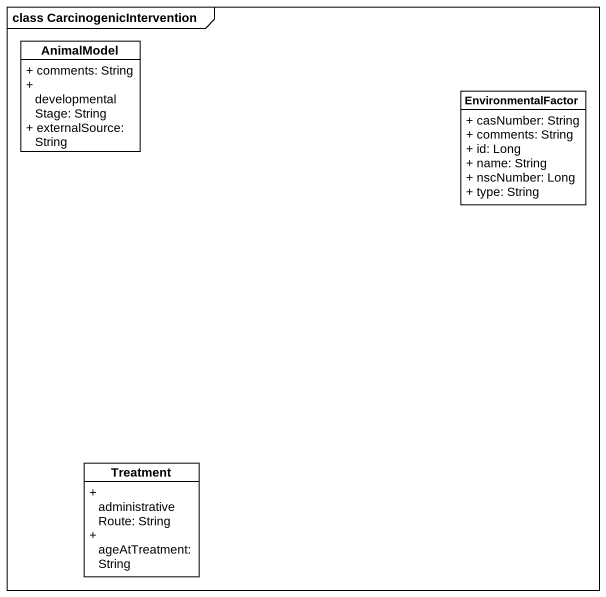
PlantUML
@startuml
mainframe class CarcinogenicIntervention
hide circle
hide empty members
skinparam classAttributeIconSize 0
class AnimalModel {
  + comments: String
  + developmentalStage: String
  + externalSource: String
}
class EnvironmentalFactor {
  + casNumber: String
  + comments: String
  + id: Long
  + name: String
  + nscNumber: Long
  + type: String
}
class Treatment {
  + administrativeRoute: String
  + ageAtTreatment: String
}
@enduml
